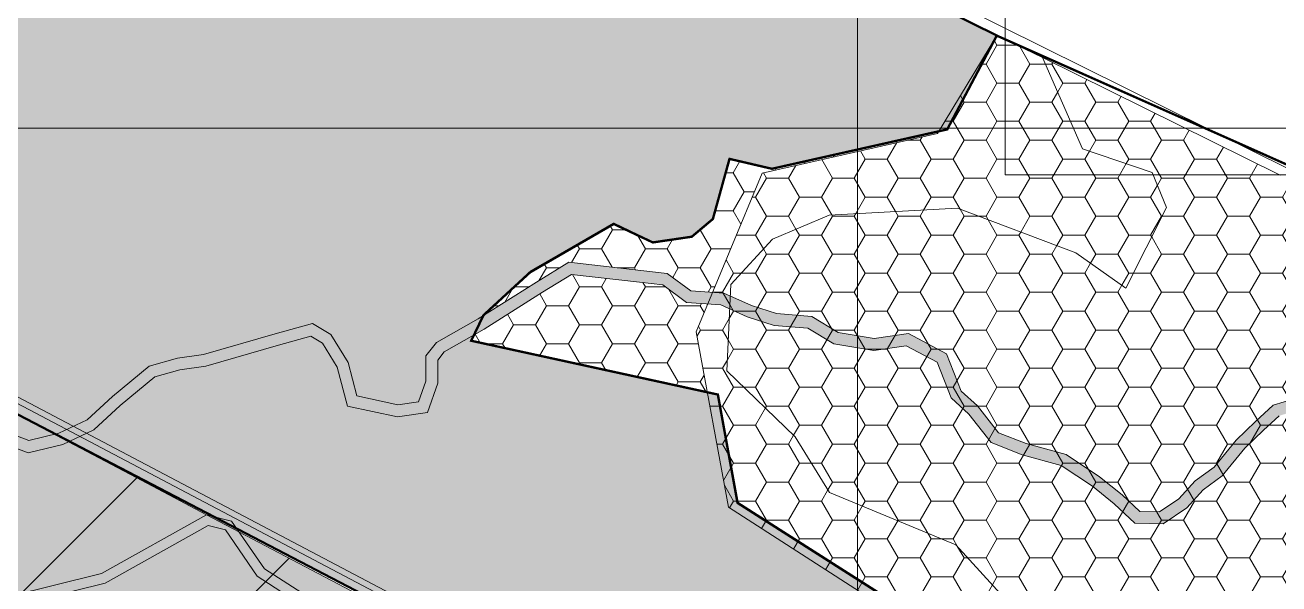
# Model space of a CAD drawing. Header units: inches. Extents: x 46944 to 1771531, y 9954 to 15548976.
# Drawn here: x 223289 to 224360, y 1550310 to 1550788 of the extents above; entities that cross this region are included whole.
import ezdxf

# ---------------------------------------------------------------- set-up
doc = ezdxf.new("R2010")
doc.units = ezdxf.units.IN
doc.header["$MEASUREMENT"] = 0
doc.header["$PDMODE"] = 1
doc.layers.get('0').update_dxf_attribs({"color": 71})
doc.layers.add('AGRICULTURAL UNIVERSITY', color=7, linetype='Continuous', true_color=0xdfb3ff)
doc.layers.add('plot hatching', color=7, linetype='Continuous', true_color=0xffffdb)
for name, color, linetype in [('Details', 7, 'Continuous'), ('EXCAVATED CANAL', 160, 'Continuous'), ('GRID', 8, 'Continuous'), ('PRIVATE SOLAR PROJECT', 254, 'Continuous'), ('SATGE-2', 160, 'Continuous'), ('VILLAGE BOUNDARY', 6, 'Continuous')]:
    doc.layers.add(name, color=color, linetype=linetype)
for name, color, linetype, lineweight in [('PROJECT BOUNDARY', 5, 'Continuous', 50), ('Revised Grid', 7, 'Continuous', 0), ('STREAM', 140, 'Continuous', 0)]:
    doc.layers.add(name, color=color, linetype=linetype, lineweight=lineweight)
doc.layers.add('SUBMERGENCE AREA', color=7, linetype='Continuous', lineweight=80, true_color=0x777c88)
pattern_1 = [(0, (-9.037, -4.519), (28.125, 16.23797632), [18.75, -37.5]), (120, (-9.037, -4.519), (-28.125, 16.23797632), [18.75, -37.5]), (60, (-9.037, -4.519), (6e-15, 32.47595264), [-37.5, 18.75])]

msp = doc.modelspace()

# ---------------------------------------------------------------- hatches: boundary and pattern name
at = {"layer": 'AGRICULTURAL UNIVERSITY', "lineweight": 5}
h = msp.add_hatch(dxfattribs=at)
h.set_pattern_fill('SACNCR,_O', color=256, scale=1500)
h.set_pattern_definition([(45, (33741.5, 43816), (-99.436891, 99.436891), []), (45, (33840.94, 43816), (-99.436891, 99.436891), [0, -140.625])])
h.paths.add_polyline_path([(221685.3413, 1549388.68636), (221644.01136, 1549482.53699), (221641.51545, 1549491.466), (221654.47761, 1549530.33123), (221671.04531, 1549582.28308), (221707.87296, 1549702.02148), (221728.03094, 1549769.64668), (221758.31016, 1549779.05627), (221811.94413, 1549768.49876), (221825.88812, 1549719.27801), (221871.15324, 1549700.33285), (221870.07065, 1549675.28023), (221901.37869, 1549669.53919), (221995.38712, 1549682.18238), (221999.93577, 1549698.21956), (222014.36406, 1549698.28523), (222018.30266, 1549757.22088), (222153.65215, 1549845.25276), (222180.1127, 1549746.76024), (222186.90117, 1549719.80006), (222260.64631, 1549735.77409), (222292.74369, 1549666.29372), (222486.75748, 1549708.77047), (222506.41027, 1549767.49984), (222464.43295, 1549818.70192), (222388.61538, 1549839.67406), (222315.80215, 1549884.49975), (222303.89296, 1549897.98258), (222333.63219, 1549931.92276), (222368.91454, 1549948.27844), (222427.7202, 1549941.68084), (222453.99171, 1550020.10089), (222468.29261, 1550062.78885), (222453.5267, 1550074.90047), (222467.60247, 1550114.35625), (222499.91308, 1550205.0358), (222680.95164, 1550291.91465), (222716.01978, 1550308.74355), (222955.54003, 1550287.60816), (223060.28196, 1550270.83578), (223091.7396, 1550291.22534), (223223.30451, 1550264.80636), (223265.45536, 1550391.48499), (223236.06511, 1550479.16255), (223383.77282, 1550401.33827), (223603.62358, 1550285.50324), (223834.54059, 1550163.83762), (224303.16421, 1549918.45019), (224213.35306, 1549732.58389), (224130.6697, 1549552.08395), (223921.65434, 1549097.2605), (223808.14194, 1549193.86064), (223773.93558, 1549222.32027), (223680.59509, 1549258.20882), (223518.14126, 1549306.57062), (223445.7657, 1549141.40172), (223378.98244, 1548996.89414), (223376.88725, 1548992.3605), (223377.45539, 1548934.24862), (223297.90985, 1548951.68313), (223273.0526, 1548959.15295), (223259.72062, 1548963.15932), (223201.47794, 1548878.94528), (223220.86256, 1548779.22715), (223185.94369, 1548805.46411), (223082.98514, 1548840.00633), (222994.41667, 1548823.31663), (222681.60066, 1548960.10829), (222518.55103, 1549027.63381), (222233.83382, 1549152.49214), (221882.1198, 1549305.33129)])
at = {"layer": 'EXCAVATED CANAL', "lineweight": 5}
h = msp.add_hatch(dxfattribs=at)
h.set_pattern_fill('DOTS', color=256, scale=50)
h.paths.add_polyline_path([(222247.38607, 1550652.71097), (222286.4844, 1550652.0411), (222612.48364, 1550459.11151), (222725.28884, 1550394.05094), (222942.22043, 1550319.11418), (223093.37536, 1550288.75043), (223129.78385, 1550307.27701), (223275.58984, 1550290.89873), (223357.4195, 1550311.08575), (223445.29912, 1550360.30495), (223460.06034, 1550356.54574), (223487.29696, 1550317.03667), (223557.66424, 1550271.44955), (223614.08802, 1550242.94885), (223674.68109, 1550222.37586), (223684.61142, 1550215.25852), (223704.69045, 1550168.63146), (223724.78395, 1550134.88261), (223724.78395, 1550084.81893), (223733.45448, 1550084.81893), (223733.45448, 1550137.26834), (223712.43008, 1550172.58071), (223691.6216, 1550220.90169), (223678.68666, 1550230.17252), (223617.45299, 1550250.96301), (223561.98841, 1550278.9792), (223493.45752, 1550323.37663), (223465.35259, 1550364.14525), (223444.08335, 1550369.56184), (223354.20504, 1550319.22322), (223275.01771, 1550299.68806), (223128.16846, 1550316.18352), (223092.12871, 1550297.84459), (222944.5, 1550327.5), (222728.90299, 1550401.97575), (222616.85769, 1550466.59803), (222288.92635, 1550660.67106), (222246.18409, 1550661.40336), (221869.75422, 1550548.27233), (221551.89061, 1550542.80438), (221549.59876, 1550534.09315), (221871.10183, 1550539.62371)])
at = {"layer": 'plot hatching'}
h = msp.add_hatch(color=256, dxfattribs=at)
h.dxf.hatch_style = 1
h.paths.add_polyline_path([(223458.96589, 1554194.25779), (223101.97704, 1554401.12951), (223084.69929, 1554380.29018), (223004.26358, 1554220.31868), (222936.41557, 1554164.69134), (222873.45426, 1554139.11486), (222832.39057, 1554140.25432), (222726.39495, 1554215.4464), (222685.77111, 1554323.44758), (222698.77071, 1554382.72632), (222802.76831, 1554434.69682), (222873.37081, 1554488.00738), (222881.60805, 1554527.66712), (222687.08416, 1554645.23618), (222569.83383, 1554067.02783), (222508.11128, 1554007.28698), (221967.55887, 1554127.70861), (221950.11478, 1554118.56243), (221918.41846, 1554086.12527), (221846.37075, 1554062.53661), (221772.09382, 1554045.03818), (221702.23494, 1553966.36075), (221626.93745, 1553868.00264), (221625.65495, 1553860.8574), (221632.19686, 1553823.00765), (221642.38918, 1553785.80698), (221661.35376, 1553730.20825), (221671.37582, 1553705.44482), (221693.51427, 1553638.18666), (221692.60989, 1553610.81316), (221719.44528, 1553515.34119), (221726.33603, 1553493.37818), (221749.03761, 1553442.53703), (221767.60738, 1553421.42855), (221789.23093, 1553392.48003), (221804.50851, 1553365.90073), (221844.75609, 1553320.007), (221861.49859, 1553299.79748), (221897.50322, 1553270.64457), (222009.44808, 1553137.9654)])
h.paths.add_polyline_path([(223554.8114, 1553514.97496), (223492.46002, 1554004.00322), (223551.75873, 1554143.6538), (223458.96589, 1554194.25779), (222009.44808, 1553137.9654), (222079.50777, 1553062.38596), (222139.93384, 1552996.94436), (222181.9796, 1552946.73715), (222229.87834, 1552883.85089), (222257.33387, 1552849.64649), (222288.05406, 1552813.19832), (222336.77794, 1552757.29403), (222401.0464, 1552675.45719), (222875.59012, 1553020.75235)])
h.paths.add_polyline_path([(223593.39988, 1553274.74121), (223554.8114, 1553514.97496), (222875.59012, 1553020.75235), (222401.0464, 1552675.45719), (222438.01838, 1552569.08713), (222459.84087, 1552495.04261), (222575.66425, 1552536.66664), (222640.19696, 1552512.74129), (222665.44874, 1552518.02144), (222713.74851, 1552341.57944), (222507.6047, 1552285.14901), (222600.2724, 1552119), (223173.63145, 1552119), (223173.63145, 1552314.61847), (223215.03579, 1552277.23209), (223272.92719, 1552269.22071), (223321.02165, 1552281.23775), (223353.97513, 1552300.82115), (223403.40552, 1552305.27189), (223440.4268, 1552336.50644), (223562.59871, 1552459.70089), (223592.21399, 1552543.60376), (223624.80578, 1552564.60528), (223667.0593, 1552577.75329)])
h.paths.add_polyline_path([(223677.41734, 1552461.18603), (223667.0593, 1552577.75329), (223624.80578, 1552564.60528), (223592.21399, 1552543.60376), (223562.59871, 1552459.70089), (223440.4268, 1552336.50644), (223403.40552, 1552305.27189), (223353.97513, 1552300.82115), (223321.02165, 1552281.23775), (223272.92719, 1552269.22071), (223215.03579, 1552277.23209), (223173.63145, 1552314.61847), (223173.63145, 1552119), (222600.2724, 1552119), (222704.58941, 1551966.27827), (222721.66, 1551933.814, -0.0950007689), (222754.96703, 1551794.42229, -0.1137956175), (222714.33933, 1551615.06397), (222688.86108, 1551547.68571), (222724.27861, 1551087), (223684.56894, 1551086.69618), (223541.79512, 1551307.39608)])
h.paths.add_polyline_path([(223890.70866, 1550673.64212), (223926.87555, 1550665.19681), (224076.63114, 1550698.85038), (224118.96308, 1550778.98082), (223792.42866, 1550940.61846), (223684.56894, 1551086.69618), (222724.27861, 1551087), (222738.4157, 1550964.02525), (222740.14379, 1550891.02801), (222741.83016, 1550819.79318), (222744.20785, 1550773.43356), (222736.80689, 1550677.60006), (222720.25459, 1550606.20309), (222671.13329, 1550529.13133), (222624.88108, 1550479.60354), (222593.90246, 1550448.44675), (222520.8927, 1550374.08615), (222477.83563, 1550329.84), (222445.78648, 1550298.47411), (222414.7319, 1550268.08158), (222389.53806, 1550241.9722), (222364.14044, 1550215.65163), (222334.44592, 1550183.78412), (222472.70044, 1550134.68944), (222474.46407, 1550139.61023), (222498.41858, 1550206.44721), (222714.68896, 1550309.7914), (223059.32612, 1550271.32413), (223109.67921, 1550303.5413), (223221.91602, 1550265.05652), (223264.32449, 1550391.6869), (223236.06887, 1550479.43352), (224019.69762, 1550070.94324), (224060, 1550276), (223897.60537, 1550379.5446), (223880.74569, 1550472.21485), (223670.02466, 1550518.21338), (223680.4334, 1550539.94636), (223720.82861, 1550577.21637), (223791.71964, 1550618.0297), (223825.14839, 1550602.23808), (223858.45307, 1550607.13407), (223876.36223, 1550622.20495)])
at = {"layer": 'PRIVATE SOLAR PROJECT', "lineweight": 5}
h = msp.add_hatch(color=256, dxfattribs=at)
h.dxf.hatch_style = 1
h.paths.add_polyline_path([(221685.3413, 1549388.68636), (221644.01136, 1549482.53699), (221641.51545, 1549491.466), (221654.47761, 1549530.33123), (221671.04531, 1549582.28308), (221707.87296, 1549702.02148), (221728.03094, 1549769.64668), (221758.31016, 1549779.05627), (221811.94413, 1549768.49876), (221825.88812, 1549719.27801), (221871.15324, 1549700.33285), (221870.07065, 1549675.28023), (221901.37869, 1549669.53919), (221995.38712, 1549682.18238), (221999.93577, 1549698.21956), (222014.36406, 1549698.28523), (222018.30266, 1549757.22088), (222153.65215, 1549845.25276), (222180.1127, 1549746.76024), (222186.90117, 1549719.80006), (222260.64631, 1549735.77409), (222292.74369, 1549666.29372), (222486.75748, 1549708.77047), (222506.41027, 1549767.49984), (222464.43295, 1549818.70192), (222388.61538, 1549839.67406), (222315.80215, 1549884.49975), (222303.89296, 1549897.98258), (222333.63219, 1549931.92276), (222368.91454, 1549948.27844), (222427.7202, 1549941.68084), (222453.99171, 1550020.10089), (222468.29261, 1550062.78885), (222453.5267, 1550074.90047), (222467.60247, 1550114.35625), (222499.91308, 1550205.0358), (222680.95164, 1550291.91465), (222716.01978, 1550308.74355), (222955.54003, 1550287.60816), (223060.28196, 1550270.83578), (223091.7396, 1550291.22534), (223223.30451, 1550264.80636), (223265.45536, 1550391.48499), (223236.06511, 1550479.16255), (223383.77282, 1550401.33827), (223603.62358, 1550285.50324), (223834.54059, 1550163.83762), (224303.16421, 1549918.45019), (224213.35306, 1549732.58389), (224130.6697, 1549552.08395), (223921.65434, 1549097.2605), (223808.14194, 1549193.86064), (223773.93558, 1549222.32027), (223680.59509, 1549258.20882), (223518.14126, 1549306.57062), (223445.7657, 1549141.40172), (223378.98244, 1548996.89414), (223376.88725, 1548992.3605), (223377.45539, 1548934.24862), (223297.90985, 1548951.68313), (223273.0526, 1548959.15295), (223259.72062, 1548963.15932), (223201.47794, 1548878.94528), (223220.86256, 1548779.22715), (223185.94369, 1548805.46411), (223082.98514, 1548840.00633), (222994.41667, 1548823.31663), (222681.60066, 1548960.10829), (222518.55103, 1549027.63381), (222233.83382, 1549152.49214), (221882.1198, 1549305.33129)])
at = {"layer": 'STREAM', "lineweight": 5}
h = msp.add_hatch(color=256, dxfattribs=at)
h.dxf.hatch_style = 1
h.paths.add_polyline_path([(224384.54728, 1550461.48623), (224405.89388, 1550461.48623), (224420.97379, 1550452.73821), (224439.47632, 1550431.61187), (224460.78478, 1550428.95078), (224485.86907, 1550440.40732), (224511.68991, 1550452.81236), (224551.55834, 1550487.72901), (224582.93248, 1550515.5005), (224626.61974, 1550556.69092), (224602.60214, 1550566.77118), (224582.75624, 1550552.44808), (224567.72465, 1550541.48179), (224550.8255, 1550522.18674), (224522.5419, 1550489.8932), (224501.67063, 1550466.06287), (224480.50807, 1550449.11541), (224459.1866, 1550439.37743), (224444.56614, 1550441.2033), (224427.50902, 1550460.67926), (224408.62434, 1550471.63446), (224383.03852, 1550471.63446), (224355.01592, 1550463.11377), (224339.78636, 1550449.11541), (224323.33834, 1550433.29125), (224304.45366, 1550410.16356), (224288.5, 1550398.5), (224274.54224, 1550383.13732), (224257.96519, 1550371.96781), (224241.00263, 1550372.35291), (224225.96764, 1550386.60374), (224206.69212, 1550402.00999), (224178.08266, 1550421.0049), (224143.94943, 1550430.30534), (224120.28898, 1550439.60577), (224102.44678, 1550462.46937), (224088.48315, 1550475.25752), (224076.06054, 1550506.99029), (224043.49929, 1550524.50701), (224014.06911, 1550520.12784), (223983.3864, 1550525.13264), (223960.84414, 1550538.89576), (223930.78769, 1550541.39816), (223909.4977, 1550548.27978), (223885.70303, 1550558.91494), (223857.52513, 1550560.79177), (223837.48742, 1550575.80609), (223814.94515, 1550578.30848), (223753.39907, 1550585.35013), (223725.67835, 1550568.3554), (223675.90715, 1550536.88365), (223640.28362, 1550516.62093), (223631.40934, 1550505.22166), (223631.40934, 1550483.68965), (223625.07057, 1550465.95739), (223607.32189, 1550463.42422), (223572.45859, 1550471.02373), (223564.85207, 1550499.52199), (223550.27284, 1550523.58718), (223534.42585, 1550533.0866), (223502.73188, 1550524.2205), (223441.24563, 1550506.48825), (223419.05987, 1550503.32175), (223394.92637, 1550496.61074), (223363.6758, 1550470.48648), (223341.9917, 1550450.73393), (223317.75663, 1550439.26474), (223292.24599, 1550432.89298), (223270.5619, 1550441.17628), (223252.70448, 1550457.74289), (223232.29595, 1550498.52228), (223224.08852, 1550527.61694), (223203.68467, 1550541.88647), (223150.63463, 1550574.50251), (223107.78659, 1550591.82979), (223056.77689, 1550602.0223), (223022.74004, 1550597.29366), (223011.35146, 1550597.79934), (223004.51831, 1550602.09775), (222990.5989, 1550606.90184), (222976.93481, 1550605.38297), (222948.16147, 1550593.68077), (222928.80946, 1550584.77688), (222910.22133, 1550576.89055), (222887.61065, 1550582.03451), (222849.81697, 1550587.21896), (222821.04207, 1550600.77177), (222804.18824, 1550616.7887), (222783.22367, 1550626.23458), (222763.54364, 1550644.33981), (222777.5597, 1550617.6558), (222798.44727, 1550608.24462), (222815.23741, 1550592.28821), (222846.89846, 1550577.37604), (222885.79198, 1550572.04071), (222911.16687, 1550566.2679), (222932.91306, 1550575.49408), (222952.196, 1550584.36619), (222979.45453, 1550595.45232), (222989.4485, 1550596.56323), (223000.10337, 1550592.88585), (223008.21985, 1550587.78015), (223023.21714, 1550587.11424), (223056.47241, 1550591.73429), (223104.8646, 1550582.0648), (223146.04289, 1550565.41276), (223198.11425, 1550533.39843), (223215.30471, 1550521.3762), (223222.79013, 1550494.84097), (223244.4531, 1550451.55504), (223265.10243, 1550432.39833), (223291.60736, 1550422.27347), (223321.19003, 1550429.6623), (223347.70409, 1550442.21002), (223370.3502, 1550462.83889), (223399.75504, 1550487.42019), (223421.14496, 1550493.36827), (223443.3789, 1550496.54164), (223505.50492, 1550514.4584), (223532.95398, 1550522.13702), (223542.89697, 1550516.17673), (223555.42104, 1550495.50389), (223564.24977, 1550462.42655), (223606.94634, 1550453.11954), (223632.56565, 1550456.77604), (223641.55758, 1550481.93031), (223641.55758, 1550501.73719), (223647.05315, 1550508.79641), (223681.13056, 1550528.1797), (223731.04251, 1550559.74044), (223755.72093, 1550574.87004), (223813.80853, 1550568.22409), (223833.61697, 1550566.02517), (223853.84805, 1550550.86596), (223883.21835, 1550548.90971), (223905.85603, 1550538.79168), (223928.77974, 1550531.38198), (223957.60711, 1550528.98192), (223979.79291, 1550515.43643), (224013.99734, 1550509.8572), (224041.65942, 1550513.97327), (224067.96962, 1550499.81938), (224079.89196, 1550469.36453), (224094.96777, 1550455.55783), (224113.99498, 1550431.17572), (224140.74981, 1550420.65894), (224173.8342, 1550411.64429), (224200.70586, 1550393.80317), (224219.29717, 1550378.94379), (224236.86092, 1550362.29609), (224260.96029, 1550361.74896), (224281.22925, 1550375.40606), (224295.31955, 1550390.91461), (224311.49223, 1550402.7383), (224330.81345, 1550426.40061), (224346.73895, 1550441.72207), (224360.18079, 1550454.07723)])
h = msp.add_hatch(color=256, dxfattribs=at)
h.dxf.hatch_style = 1
h.paths.add_polyline_path([(224384.54728, 1550461.48623), (224405.89388, 1550461.48623), (224420.97379, 1550452.73821), (224439.47632, 1550431.61187), (224460.78478, 1550428.95078), (224485.86907, 1550440.40732), (224511.68991, 1550452.81236), (224551.55834, 1550487.72901), (224582.93248, 1550515.5005), (224626.61974, 1550556.69092), (224602.60214, 1550566.77118), (224582.75624, 1550552.44808), (224567.72465, 1550541.48179), (224550.8255, 1550522.18674), (224522.5419, 1550489.8932), (224501.67063, 1550466.06287), (224480.50807, 1550449.11541), (224459.1866, 1550439.37743), (224444.56614, 1550441.2033), (224427.50902, 1550460.67926), (224408.62434, 1550471.63446), (224383.03852, 1550471.63446), (224355.01592, 1550463.11377), (224339.78636, 1550449.11541), (224323.33834, 1550433.29125), (224304.45366, 1550410.16356), (224288.5, 1550398.5), (224274.54224, 1550383.13732), (224257.96519, 1550371.96781), (224241.00263, 1550372.35291), (224225.96764, 1550386.60374), (224206.69212, 1550402.00999), (224178.08266, 1550421.0049), (224143.94943, 1550430.30534), (224120.28898, 1550439.60577), (224102.44678, 1550462.46937), (224088.48315, 1550475.25752), (224076.06054, 1550506.99029), (224043.49929, 1550524.50701), (224014.06911, 1550520.12784), (223983.3864, 1550525.13264), (223960.84414, 1550538.89576), (223930.78769, 1550541.39816), (223909.4977, 1550548.27978), (223885.70303, 1550558.91494), (223857.52513, 1550560.79177), (223837.48742, 1550575.80609), (223814.94515, 1550578.30848), (223753.39907, 1550585.35013), (223725.67835, 1550568.3554), (223675.90715, 1550536.88365), (223640.28362, 1550516.62093), (223631.40934, 1550505.22166), (223631.40934, 1550483.68965), (223625.07057, 1550465.95739), (223607.32189, 1550463.42422), (223572.45859, 1550471.02373), (223564.85207, 1550499.52199), (223550.27284, 1550523.58718), (223534.42585, 1550533.0866), (223502.73188, 1550524.2205), (223441.24563, 1550506.48825), (223419.05987, 1550503.32175), (223394.92637, 1550496.61074), (223363.6758, 1550470.48648), (223341.9917, 1550450.73393), (223317.75663, 1550439.26474), (223292.24599, 1550432.89298), (223270.5619, 1550441.17628), (223252.70448, 1550457.74289), (223232.29595, 1550498.52228), (223224.08852, 1550527.61694), (223203.68467, 1550541.88647), (223150.63463, 1550574.50251), (223107.78659, 1550591.82979), (223056.77689, 1550602.0223), (223022.74004, 1550597.29366), (223011.35146, 1550597.79934), (223004.51831, 1550602.09775), (222990.5989, 1550606.90184), (222976.93481, 1550605.38297), (222948.16147, 1550593.68077), (222928.80946, 1550584.77688), (222910.22133, 1550576.89055), (222887.61065, 1550582.03451), (222849.81697, 1550587.21896), (222821.04207, 1550600.77177), (222804.18824, 1550616.7887), (222783.22367, 1550626.23458), (222763.54364, 1550644.33981), (222777.5597, 1550617.6558), (222798.44727, 1550608.24462), (222815.23741, 1550592.28821), (222846.89846, 1550577.37604), (222885.79198, 1550572.04071), (222911.16687, 1550566.2679), (222932.91306, 1550575.49408), (222952.196, 1550584.36619), (222979.45453, 1550595.45232), (222989.4485, 1550596.56323), (223000.10337, 1550592.88585), (223008.21985, 1550587.78015), (223023.21714, 1550587.11424), (223056.47241, 1550591.73429), (223104.8646, 1550582.0648), (223146.04289, 1550565.41276), (223198.11425, 1550533.39843), (223215.30471, 1550521.3762), (223222.79013, 1550494.84097), (223244.4531, 1550451.55504), (223265.10243, 1550432.39833), (223291.60736, 1550422.27347), (223321.19003, 1550429.6623), (223347.70409, 1550442.21002), (223370.3502, 1550462.83889), (223399.75504, 1550487.42019), (223421.14496, 1550493.36827), (223443.3789, 1550496.54164), (223505.50492, 1550514.4584), (223532.95398, 1550522.13702), (223542.89697, 1550516.17673), (223555.42104, 1550495.50389), (223564.24977, 1550462.42655), (223606.94634, 1550453.11954), (223632.56565, 1550456.77604), (223641.55758, 1550481.93031), (223641.55758, 1550501.73719), (223647.05315, 1550508.79641), (223681.13056, 1550528.1797), (223731.04251, 1550559.74044), (223755.72093, 1550574.87004), (223813.80853, 1550568.22409), (223833.61697, 1550566.02517), (223853.84805, 1550550.86596), (223883.21835, 1550548.90971), (223905.85603, 1550538.79168), (223928.77974, 1550531.38198), (223957.60711, 1550528.98192), (223979.79291, 1550515.43643), (224013.99734, 1550509.8572), (224041.65942, 1550513.97327), (224067.96962, 1550499.81938), (224079.89196, 1550469.36453), (224094.96777, 1550455.55783), (224113.99498, 1550431.17572), (224140.74981, 1550420.65894), (224173.8342, 1550411.64429), (224200.70586, 1550393.80317), (224219.29717, 1550378.94379), (224236.86092, 1550362.29609), (224260.96029, 1550361.74896), (224281.22925, 1550375.40606), (224295.31955, 1550390.91461), (224311.49223, 1550402.7383), (224330.81345, 1550426.40061), (224346.73895, 1550441.72207), (224360.18079, 1550454.07723)])
at = {"layer": 'SUBMERGENCE AREA', "lineweight": 5}
h = msp.add_hatch(dxfattribs=at)
h.set_pattern_fill('HONEY', color=256, scale=150)
h.set_pattern_definition(pattern_1)
h.paths.add_polyline_path([(224251.62508, 1550662.03582), (224192.27308, 1550682.35782), (224157.95041, 1550760.43547), (224118.96308, 1550778.98082), (224068.24956, 1550695.48082), (223918.59199, 1550661.55812), (223862.11978, 1550525.85902), (223889.76406, 1550375.85843), (224097.52571, 1550241.93085), (224012.40175, 1550067.50359), (224108.91766, 1550014.54085), (224231.06608, 1550106.94982), (224252.01608, 1550171.04882), (224242.74308, 1550193.67782), (224192.27008, 1550224.91882), (224083.92508, 1550343.77382), (223976.06908, 1550388.44282), (223946.79808, 1550436.21082), (223888.42708, 1550492.55882), (223891.66708, 1550566.21582), (223927.32308, 1550605.10182), (223975.69808, 1550625.67482), (224085.33708, 1550631.48782), (224186.42008, 1550593.41082), (224229.26508, 1550563.11382), (224263.96408, 1550632.16682)])
h.paths.add_polyline_path([(224229.66448, 1550147.6409), (224412.78521, 1550147.6409), (224412.78521, 1550193.59247), (224229.66448, 1550193.59247)], flags=9)
h = msp.add_hatch(dxfattribs=at)
h.set_pattern_fill('HONEY', color=256, scale=150)
h.set_pattern_definition(pattern_1)
h.paths.add_polyline_path([(224412.16353, 1550449.57737), (224379.14739, 1550460.01283), (224449.01669, 1550623.58059), (224360.83439, 1550659.68076), (224157.95041, 1550760.43547), (224192.27308, 1550682.35782), (224251.62508, 1550662.03582), (224263.96408, 1550632.16682), (224229.26508, 1550563.11382), (224186.42008, 1550593.41082), (224085.33708, 1550631.48782), (223975.69808, 1550625.67482), (223927.32308, 1550605.10182), (223891.66708, 1550566.21582), (223888.42708, 1550492.55882), (223946.79808, 1550436.21082), (223976.06908, 1550388.44282), (224083.92508, 1550343.77382), (224192.27008, 1550224.91882), (224242.74308, 1550193.67782), (224252.01608, 1550171.04882), (224231.06608, 1550106.94982), (224108.91766, 1550014.54085), (224295.46308, 1549914.48082), (224229.96308, 1549779.59307), (224324.76865, 1549783.23085), (224319.31776, 1549866.19457), (224288.90454, 1550263.63092), (224341.69671, 1550238.06836), (224369.0138, 1550210.30948), (224392.5974, 1550218.79431), (224448.05748, 1550191.4168), (224481.50456, 1550314.60215), (224459.1207, 1550333.53212), (224411.77963, 1550358.73566), (224411.22917, 1550413.49566)])
h = msp.add_hatch(dxfattribs=at)
h.set_pattern_fill('HONEY', color=256, scale=150)
h.paths.add_polyline_path([(223918.59199, 1550661.55812), (224000, 1550680.01078), (224000, 1550681.62958), (223926.87555, 1550665.19681), (223890.70866, 1550673.64212), (223876.36223, 1550622.20495), (223858.45307, 1550607.13407), (223825.14839, 1550602.23808), (223791.71964, 1550618.0297), (223720.82861, 1550577.21637), (223680.4334, 1550539.94636), (223680.29557, 1550539.65858), (223725.67835, 1550568.3554), (223753.39907, 1550585.35013), (223814.94515, 1550578.30848), (223837.48742, 1550575.80609), (223857.52513, 1550560.79177), (223876.14129, 1550559.55181)])
h = msp.add_hatch(dxfattribs=at)
h.set_pattern_fill('HONEY', color=256, scale=150)
h.paths.add_polyline_path([(223872.02283, 1550549.6554), (223853.84805, 1550550.86596), (223833.61697, 1550566.02517), (223813.80853, 1550568.22409), (223755.72093, 1550574.87004), (223731.04251, 1550559.74044), (223681.13056, 1550528.1797), (223672.42683, 1550523.229), (223670.02466, 1550518.21338), (223871.63978, 1550474.20259), (223862.11978, 1550525.85902)])

# ---------------------------------------------------------------- linework, layer by layer
at = {"color": 1, "lineweight": -2}
for p in [(224076.6311, 1550698.8504), (223890.7087, 1550673.6421), (223926.8755, 1550665.1968), (223791.7196, 1550618.0297), (223876.3622, 1550622.205), (223825.1484, 1550602.2381), (223858.4531, 1550607.1341), (223720.8286, 1550577.2164), (223680.4334, 1550539.9464), (223670.0247, 1550518.2134), (223880.7457, 1550472.2148), (223897.6054, 1550379.5446)]:
    msp.add_point(p, dxfattribs=at)
at = {"layer": 'Details', "lineweight": 5}
msp.add_lwpolyline([(224126.18698, 1552249.13484), (226560, 1552249.13484), (226560, 1550660), (224126.18698, 1550660)], close=True, dxfattribs=at)
at = {"layer": 'EXCAVATED CANAL', "linetype": 'Continuous', "lineweight": 5}
for points in [[(224670.01313, 1550471.78875), (224155.29111, 1550007.58852), (224029.36127, 1550076.41064), (223983.32862, 1550100.42767), (223245.47704, 1550489.66821), (223221.95741, 1550476.9549), (223223.95164, 1550353.31311), (223058.75457, 1550284.60282), (222696.52646, 1550321.62614), (222479.0414, 1550208.57446), (222417.76369, 1550053.37109), (222321.66947, 1549962.61544), (222258.71593, 1549981.37432)], [(224672.94947, 1550467.70389), (224156.00572, 1550001.5), (224027.00572, 1550072), (223981.00572, 1550096), (223245.50572, 1550484), (223227.00572, 1550474), (223229.00572, 1550350), (223059.50572, 1550279.5), (222697.50572, 1550316.5), (222483.00572, 1550205), (222422.00572, 1550050.5), (222323.00572, 1549957), (222257.9252, 1549976.39268)]]:
    msp.add_lwpolyline(points, dxfattribs=at)
at = {"layer": 'EXCAVATED CANAL', "linetype": 'Continuous', "lineweight": 5, "elevation": 1153.19383}
msp.add_lwpolyline([(223275.01771, 1550299.68806), (223354.20504, 1550319.22322), (223444.08335, 1550369.56184), (223465.35259, 1550364.14525), (223493.45752, 1550323.37663), (223561.98841, 1550278.9792), (223617.45299, 1550250.96301), (223678.68666, 1550230.17252), (223691.6216, 1550220.90169), (223712.43008, 1550172.58071), (223733.45448, 1550137.26834), (223733.45448, 1550084.81893), (223724.78395, 1550084.81893), (223724.78395, 1550134.88261), (223704.69045, 1550168.63146), (223684.61142, 1550215.25852), (223674.68109, 1550222.37586), (223614.08802, 1550242.94885), (223557.66424, 1550271.44955), (223487.29696, 1550317.03667), (223460.06034, 1550356.54574), (223445.29912, 1550360.30495), (223357.4195, 1550311.08575), (223275.58984, 1550290.89873)], dxfattribs=at)
msp.add_lwpolyline([(223275.01771, 1550299.68806), (223354.20504, 1550319.22322), (223444.08335, 1550369.56184), (223465.35259, 1550364.14525), (223493.45752, 1550323.37663), (223561.98841, 1550278.9792), (223617.45299, 1550250.96301), (223678.68666, 1550230.17252), (223691.6216, 1550220.90169), (223712.43008, 1550172.58071), (223733.45448, 1550137.26834), (223733.45448, 1550084.81893), (223724.78395, 1550084.81893), (223724.78395, 1550134.88261), (223704.69045, 1550168.63146), (223684.61142, 1550215.25852), (223674.68109, 1550222.37586), (223614.08802, 1550242.94885), (223557.66424, 1550271.44955), (223487.29696, 1550317.03667), (223460.06034, 1550356.54574), (223445.29912, 1550360.30495), (223357.4195, 1550311.08575), (223275.58984, 1550290.89873)], dxfattribs=at)
at = {"layer": 'GRID', "linetype": 'Continuous', "lineweight": 5}
for p, q in [((224000, 1554102), (224000, 1546700)), ((219000, 1550700), (227000, 1550700))]:
    msp.add_line(p, q, dxfattribs=at)
at = {"layer": 'PRIVATE SOLAR PROJECT', "lineweight": 5, "elevation": 1485.67667}
msp.add_lwpolyline([(223259.72062, 1548963.15932), (223297.90985, 1548951.68313), (223377.45539, 1548934.24862), (223376.88725, 1548992.3605), (223445.7657, 1549141.40172), (223518.14126, 1549306.57062), (223680.59509, 1549258.20882), (223773.93558, 1549222.32027), (223921.65434, 1549097.2605), (224130.6697, 1549552.08395), (224213.35306, 1549732.58389), (224303.16421, 1549918.45019), (223834.54059, 1550163.83762), (223655.06711, 1550258.39866), (223584.16462, 1550295.75578), (223444.08335, 1550369.56184), (223383.77282, 1550401.33827), (223236.06511, 1550479.16255)], dxfattribs=at)
msp.add_lwpolyline([(223259.72062, 1548963.15932), (223297.90985, 1548951.68313), (223377.45539, 1548934.24862), (223376.88725, 1548992.3605), (223445.7657, 1549141.40172), (223518.14126, 1549306.57062), (223680.59509, 1549258.20882), (223773.93558, 1549222.32027), (223921.65434, 1549097.2605), (224130.6697, 1549552.08395), (224213.35306, 1549732.58389), (224303.16421, 1549918.45019), (223834.54059, 1550163.83762), (223655.06711, 1550258.39866), (223584.16462, 1550295.75578), (223444.08335, 1550369.56184), (223383.77282, 1550401.33827), (223236.06511, 1550479.16255)], dxfattribs=at)
msp.add_lwpolyline([(223259.72062, 1548963.15932), (223297.90985, 1548951.68313), (223377.45539, 1548934.24862), (223376.88725, 1548992.3605), (223445.7657, 1549141.40172), (223518.14126, 1549306.57062), (223680.59509, 1549258.20882), (223773.93558, 1549222.32027), (223921.65434, 1549097.2605), (224130.6697, 1549552.08395), (224213.35306, 1549732.58389), (224303.16421, 1549918.45019), (223834.54059, 1550163.83762), (223655.06711, 1550258.39866), (223584.16462, 1550295.75578), (223444.08335, 1550369.56184), (223383.77282, 1550401.33827), (223236.06511, 1550479.16255)], dxfattribs=at)
msp.add_lwpolyline([(223259.72062, 1548963.15932), (223297.90985, 1548951.68313), (223377.45539, 1548934.24862), (223376.88725, 1548992.3605), (223445.7657, 1549141.40172), (223518.14126, 1549306.57062), (223680.59509, 1549258.20882), (223773.93558, 1549222.32027), (223921.65434, 1549097.2605), (224130.6697, 1549552.08395), (224213.35306, 1549732.58389), (224303.16421, 1549918.45019), (223834.54059, 1550163.83762), (223655.06711, 1550258.39866), (223584.16462, 1550295.75578), (223444.08335, 1550369.56184), (223383.77282, 1550401.33827), (223236.06511, 1550479.16255)], dxfattribs=at)
at = {"layer": 'PROJECT BOUNDARY', "linetype": 'Continuous', "ltscale": 50}
msp.add_lwpolyline([(223792.42866, 1550940.61846), (224118.96308, 1550778.98082), (224076.63114, 1550698.85038), (223926.87555, 1550665.19681), (223890.70866, 1550673.64212), (223876.36223, 1550622.20495), (223858.45307, 1550607.13407), (223825.14839, 1550602.23808), (223791.71964, 1550618.0297), (223720.82861, 1550577.21637), (223680.4334, 1550539.94636), (223670.02466, 1550518.21338), (223880.74569, 1550472.21485), (223897.60537, 1550379.5446), (224060, 1550276), (224019.69762, 1550070.94324), (224019.69762, 1550070.94324), (223236.06887, 1550479.43352)], dxfattribs=at)
at = {"layer": 'Revised Grid', "linetype": 'Continuous', "lineweight": 5}
for p, q in [((224000, 1555700), (224000, 1546975.58718)), ((219000, 1550700), (224126.18698, 1550700))]:
    msp.add_line(p, q, dxfattribs=at)
at = {"layer": 'SATGE-2', "lineweight": 5, "const_width": 2}
msp.add_lwpolyline([(224458.05361, 1550628.09978), (224118.96308, 1550778.98082), (224076.63114, 1550698.85038), (223926.87555, 1550665.19681), (223890.70866, 1550673.64212), (223876.36223, 1550622.20495), (223858.45307, 1550607.13407), (223825.14839, 1550602.23808), (223791.71964, 1550618.0297), (223720.82861, 1550577.21637), (223680.4334, 1550539.94636), (223670.02466, 1550518.21338), (223880.74569, 1550472.21485), (223897.60537, 1550379.5446), (224060, 1550276), (224019.69762, 1550070.94324), (224303.16421, 1549918.45019), (224093.20444, 1549470.55845), (224186.06266, 1549445.88799), (224247.972, 1549429.44), (224293.631, 1549398.533), (224305.659, 1549356.894)], dxfattribs=at)
at = {"layer": 'STREAM', "lineweight": 5}
for points, elevation in [([(224383.03852, 1550471.63446), (224355.01592, 1550463.11377), (224339.78636, 1550449.11541), (224323.33834, 1550433.29125), (224304.45366, 1550410.16356), (224288.5, 1550398.5), (224274.54224, 1550383.13732), (224257.96519, 1550371.96781), (224241.00263, 1550372.35291), (224225.96764, 1550386.60374), (224206.69212, 1550402.00999), (224178.08266, 1550421.0049), (224143.94943, 1550430.30534), (224120.28898, 1550439.60577), (224102.44678, 1550462.46937), (224088.48315, 1550475.25752), (224076.06054, 1550506.99029), (224043.49929, 1550524.50701), (224014.06911, 1550520.12784), (223983.3864, 1550525.13264), (223960.84414, 1550538.89576), (223930.78769, 1550541.39816), (223909.4977, 1550548.27978), (223885.70303, 1550558.91494), (223857.52513, 1550560.79177), (223837.48742, 1550575.80609), (223814.94515, 1550578.30848), (223753.39907, 1550585.35013), (223725.67835, 1550568.3554), (223675.90715, 1550536.88365), (223640.28362, 1550516.62093), (223631.40934, 1550505.22166), (223631.40934, 1550483.68965), (223625.07057, 1550465.95739), (223607.32189, 1550463.42422), (223572.45859, 1550471.02373), (223564.85207, 1550499.52199), (223550.27284, 1550523.58718), (223534.42585, 1550533.0866), (223502.73188, 1550524.2205), (223441.24563, 1550506.48825), (223419.05987, 1550503.32175), (223394.92637, 1550496.61074), (223363.6758, 1550470.48648), (223341.9917, 1550450.73393), (223317.75663, 1550439.26474), (223292.24599, 1550432.89298), (223270.5619, 1550441.17628)], 1427.43198), ([(224383.03852, 1550471.63446), (224355.01592, 1550463.11377), (224339.78636, 1550449.11541), (224323.33834, 1550433.29125), (224304.45366, 1550410.16356), (224288.5, 1550398.5), (224274.54224, 1550383.13732), (224257.96519, 1550371.96781), (224241.00263, 1550372.35291), (224225.96764, 1550386.60374), (224206.69212, 1550402.00999), (224178.08266, 1550421.0049), (224143.94943, 1550430.30534), (224120.28898, 1550439.60577), (224102.44678, 1550462.46937), (224088.48315, 1550475.25752), (224076.06054, 1550506.99029), (224043.49929, 1550524.50701), (224014.06911, 1550520.12784), (223983.3864, 1550525.13264), (223960.84414, 1550538.89576), (223930.78769, 1550541.39816), (223909.4977, 1550548.27978), (223885.70303, 1550558.91494), (223857.52513, 1550560.79177), (223837.48742, 1550575.80609), (223814.94515, 1550578.30848), (223753.39907, 1550585.35013), (223725.67835, 1550568.3554), (223675.90715, 1550536.88365), (223640.28362, 1550516.62093), (223631.40934, 1550505.22166), (223631.40934, 1550483.68965), (223625.07057, 1550465.95739), (223607.32189, 1550463.42422), (223572.45859, 1550471.02373), (223564.85207, 1550499.52199), (223550.27284, 1550523.58718), (223534.42585, 1550533.0866), (223502.73188, 1550524.2205), (223441.24563, 1550506.48825), (223419.05987, 1550503.32175), (223394.92637, 1550496.61074), (223363.6758, 1550470.48648), (223341.9917, 1550450.73393), (223317.75663, 1550439.26474), (223292.24599, 1550432.89298), (223270.5619, 1550441.17628)], 1427.43198), ([(223265.10243, 1550432.39833), (223291.60736, 1550422.27347), (223321.19003, 1550429.6623), (223347.70409, 1550442.21002), (223370.3502, 1550462.83889), (223399.75504, 1550487.42019), (223421.14496, 1550493.36827), (223443.3789, 1550496.54164), (223505.50492, 1550514.4584), (223532.95398, 1550522.13702), (223542.89697, 1550516.17673), (223555.42104, 1550495.50389), (223564.24977, 1550462.42655), (223606.94634, 1550453.11954), (223632.56565, 1550456.77604), (223641.55758, 1550481.93031), (223641.55758, 1550501.73719), (223647.05315, 1550508.79641), (223681.13056, 1550528.1797), (223731.04251, 1550559.74044), (223755.72093, 1550574.87004), (223813.80853, 1550568.22409), (223833.61697, 1550566.02517), (223853.84805, 1550550.86596), (223883.21835, 1550548.90971), (223905.85603, 1550538.79168), (223928.77974, 1550531.38198), (223957.60711, 1550528.98192), (223979.79291, 1550515.43643), (224013.99734, 1550509.8572), (224041.65942, 1550513.97327), (224067.96962, 1550499.81938), (224079.89196, 1550469.36453), (224094.96777, 1550455.55783), (224113.99498, 1550431.17572), (224140.74981, 1550420.65894), (224173.8342, 1550411.64429), (224200.70586, 1550393.80317), (224219.29717, 1550378.94379), (224236.86092, 1550362.29609), (224260.96029, 1550361.74896), (224281.22925, 1550375.40606), (224295.31955, 1550390.91461), (224311.49223, 1550402.7383), (224330.81345, 1550426.40061), (224346.73895, 1550441.72207), (224360.18079, 1550454.07723)], 1427.43198), ([(223265.10243, 1550432.39833), (223291.60736, 1550422.27347), (223321.19003, 1550429.6623), (223347.70409, 1550442.21002), (223370.3502, 1550462.83889), (223399.75504, 1550487.42019), (223421.14496, 1550493.36827), (223443.3789, 1550496.54164), (223505.50492, 1550514.4584), (223532.95398, 1550522.13702), (223542.89697, 1550516.17673), (223555.42104, 1550495.50389), (223564.24977, 1550462.42655), (223606.94634, 1550453.11954), (223632.56565, 1550456.77604), (223641.55758, 1550481.93031), (223641.55758, 1550501.73719), (223647.05315, 1550508.79641), (223681.13056, 1550528.1797), (223731.04251, 1550559.74044), (223755.72093, 1550574.87004), (223813.80853, 1550568.22409), (223833.61697, 1550566.02517), (223853.84805, 1550550.86596), (223883.21835, 1550548.90971), (223905.85603, 1550538.79168), (223928.77974, 1550531.38198), (223957.60711, 1550528.98192), (223979.79291, 1550515.43643), (224013.99734, 1550509.8572), (224041.65942, 1550513.97327), (224067.96962, 1550499.81938), (224079.89196, 1550469.36453), (224094.96777, 1550455.55783), (224113.99498, 1550431.17572), (224140.74981, 1550420.65894), (224173.8342, 1550411.64429), (224200.70586, 1550393.80317), (224219.29717, 1550378.94379), (224236.86092, 1550362.29609), (224260.96029, 1550361.74896), (224281.22925, 1550375.40606), (224295.31955, 1550390.91461), (224311.49223, 1550402.7383), (224330.81345, 1550426.40061), (224346.73895, 1550441.72207), (224360.18079, 1550454.07723)], 1427.43198), ([(223275.01771, 1550299.68806), (223354.20504, 1550319.22322), (223444.08335, 1550369.56184), (223465.35259, 1550364.14525), (223493.45752, 1550323.37663), (223561.98841, 1550278.9792), (223617.45299, 1550250.96301), (223678.68666, 1550230.17252), (223691.6216, 1550220.90169), (223712.43008, 1550172.58071), (223733.45448, 1550137.26834), (223733.45448, 1550084.81893), (223724.78395, 1550084.81893), (223724.78395, 1550134.88261), (223704.69045, 1550168.63146), (223684.61142, 1550215.25852), (223674.68109, 1550222.37586), (223614.08802, 1550242.94885), (223557.66424, 1550271.44955), (223487.29696, 1550317.03667), (223460.06034, 1550356.54574), (223445.29912, 1550360.30495), (223357.4195, 1550311.08575), (223275.58984, 1550290.89873)], 1153.19383)]:
    msp.add_lwpolyline(points, dxfattribs=dict(at, elevation=elevation))
for points in [[(224383.03852, 1550471.63446), (224355.01592, 1550463.11377), (224339.78636, 1550449.11541), (224323.33834, 1550433.29125), (224304.45366, 1550410.16356), (224288.5, 1550398.5), (224274.54224, 1550383.13732), (224257.96519, 1550371.96781), (224241.00263, 1550372.35291), (224225.96764, 1550386.60374), (224206.69212, 1550402.00999), (224178.08266, 1550421.0049), (224143.94943, 1550430.30534), (224120.28898, 1550439.60577), (224102.44678, 1550462.46937), (224088.48315, 1550475.25752), (224076.06054, 1550506.99029), (224043.49929, 1550524.50701), (224014.06911, 1550520.12784), (223983.3864, 1550525.13264), (223960.84414, 1550538.89576), (223930.78769, 1550541.39816), (223909.4977, 1550548.27978), (223885.70303, 1550558.91494), (223857.52513, 1550560.79177), (223837.48742, 1550575.80609), (223814.94515, 1550578.30848), (223753.39907, 1550585.35013), (223725.67835, 1550568.3554), (223675.90715, 1550536.88365), (223640.28362, 1550516.62093), (223631.40934, 1550505.22166), (223631.40934, 1550483.68965), (223625.07057, 1550465.95739), (223607.32189, 1550463.42422), (223572.45859, 1550471.02373), (223564.85207, 1550499.52199), (223550.27284, 1550523.58718), (223534.42585, 1550533.0866), (223502.73188, 1550524.2205), (223441.24563, 1550506.48825), (223419.05987, 1550503.32175), (223394.92637, 1550496.61074), (223363.6758, 1550470.48648), (223341.9917, 1550450.73393), (223317.75663, 1550439.26474), (223292.24599, 1550432.89298), (223270.5619, 1550441.17628)], [(224383.03852, 1550471.63446), (224355.01592, 1550463.11377), (224339.78636, 1550449.11541), (224323.33834, 1550433.29125), (224304.45366, 1550410.16356), (224288.5, 1550398.5), (224274.54224, 1550383.13732), (224257.96519, 1550371.96781), (224241.00263, 1550372.35291), (224225.96764, 1550386.60374), (224206.69212, 1550402.00999), (224178.08266, 1550421.0049), (224143.94943, 1550430.30534), (224120.28898, 1550439.60577), (224102.44678, 1550462.46937), (224088.48315, 1550475.25752), (224076.06054, 1550506.99029), (224043.49929, 1550524.50701), (224014.06911, 1550520.12784), (223983.3864, 1550525.13264), (223960.84414, 1550538.89576), (223930.78769, 1550541.39816), (223909.4977, 1550548.27978), (223885.70303, 1550558.91494), (223857.52513, 1550560.79177), (223837.48742, 1550575.80609), (223814.94515, 1550578.30848), (223753.39907, 1550585.35013), (223725.67835, 1550568.3554), (223675.90715, 1550536.88365), (223640.28362, 1550516.62093), (223631.40934, 1550505.22166), (223631.40934, 1550483.68965), (223625.07057, 1550465.95739), (223607.32189, 1550463.42422), (223572.45859, 1550471.02373), (223564.85207, 1550499.52199), (223550.27284, 1550523.58718), (223534.42585, 1550533.0866), (223502.73188, 1550524.2205), (223441.24563, 1550506.48825), (223419.05987, 1550503.32175), (223394.92637, 1550496.61074), (223363.6758, 1550470.48648), (223341.9917, 1550450.73393), (223317.75663, 1550439.26474), (223292.24599, 1550432.89298), (223270.5619, 1550441.17628)], [(223265.10243, 1550432.39833), (223291.60736, 1550422.27347), (223321.19003, 1550429.6623), (223347.70409, 1550442.21002), (223370.3502, 1550462.83889), (223399.75504, 1550487.42019), (223421.14496, 1550493.36827), (223443.3789, 1550496.54164), (223505.50492, 1550514.4584), (223532.95398, 1550522.13702), (223542.89697, 1550516.17673), (223555.42104, 1550495.50389), (223564.24977, 1550462.42655), (223606.94634, 1550453.11954), (223632.56565, 1550456.77604), (223641.55758, 1550481.93031), (223641.55758, 1550501.73719), (223647.05315, 1550508.79641), (223681.13056, 1550528.1797), (223731.04251, 1550559.74044), (223755.72093, 1550574.87004), (223813.80853, 1550568.22409), (223833.61697, 1550566.02517), (223853.84805, 1550550.86596), (223883.21835, 1550548.90971), (223905.85603, 1550538.79168), (223928.77974, 1550531.38198), (223957.60711, 1550528.98192), (223979.79291, 1550515.43643), (224013.99734, 1550509.8572), (224041.65942, 1550513.97327), (224067.96962, 1550499.81938), (224079.89196, 1550469.36453), (224094.96777, 1550455.55783), (224113.99498, 1550431.17572), (224140.74981, 1550420.65894), (224173.8342, 1550411.64429), (224200.70586, 1550393.80317), (224219.29717, 1550378.94379), (224236.86092, 1550362.29609), (224260.96029, 1550361.74896), (224281.22925, 1550375.40606), (224295.31955, 1550390.91461), (224311.49223, 1550402.7383), (224330.81345, 1550426.40061), (224346.73895, 1550441.72207), (224360.18079, 1550454.07723)], [(223265.10243, 1550432.39833), (223291.60736, 1550422.27347), (223321.19003, 1550429.6623), (223347.70409, 1550442.21002), (223370.3502, 1550462.83889), (223399.75504, 1550487.42019), (223421.14496, 1550493.36827), (223443.3789, 1550496.54164), (223505.50492, 1550514.4584), (223532.95398, 1550522.13702), (223542.89697, 1550516.17673), (223555.42104, 1550495.50389), (223564.24977, 1550462.42655), (223606.94634, 1550453.11954), (223632.56565, 1550456.77604), (223641.55758, 1550481.93031), (223641.55758, 1550501.73719), (223647.05315, 1550508.79641), (223681.13056, 1550528.1797), (223731.04251, 1550559.74044), (223755.72093, 1550574.87004), (223813.80853, 1550568.22409), (223833.61697, 1550566.02517), (223853.84805, 1550550.86596), (223883.21835, 1550548.90971), (223905.85603, 1550538.79168), (223928.77974, 1550531.38198), (223957.60711, 1550528.98192), (223979.79291, 1550515.43643), (224013.99734, 1550509.8572), (224041.65942, 1550513.97327), (224067.96962, 1550499.81938), (224079.89196, 1550469.36453), (224094.96777, 1550455.55783), (224113.99498, 1550431.17572), (224140.74981, 1550420.65894), (224173.8342, 1550411.64429), (224200.70586, 1550393.80317), (224219.29717, 1550378.94379), (224236.86092, 1550362.29609), (224260.96029, 1550361.74896), (224281.22925, 1550375.40606), (224295.31955, 1550390.91461), (224311.49223, 1550402.7383), (224330.81345, 1550426.40061), (224346.73895, 1550441.72207), (224360.18079, 1550454.07723)]]:
    msp.add_lwpolyline(points, dxfattribs=at)
at = {"layer": 'SUBMERGENCE AREA', "lineweight": 5}
for points in [[(224097.52571, 1550241.93085), (223889.76406, 1550375.85843), (223862.11978, 1550525.85902), (223918.59199, 1550661.55812), (224068.24956, 1550695.48082), (224118.96308, 1550778.98082), (224118.96308, 1550778.98082), (224157.95041, 1550760.43547), (224192.27308, 1550682.35782), (224251.62508, 1550662.03582), (224263.96408, 1550632.16682), (224229.26508, 1550563.11382), (224186.42008, 1550593.41082), (224085.33708, 1550631.48782), (223975.69808, 1550625.67482), (223927.32308, 1550605.10182), (223891.66708, 1550566.21582), (223888.42708, 1550492.55882), (223946.79808, 1550436.21082), (223976.06908, 1550388.44282), (224083.92508, 1550343.77382), (224192.27008, 1550224.91882)], [(224192.27008, 1550224.91882), (224083.92508, 1550343.77382), (223976.06908, 1550388.44282), (223946.79808, 1550436.21082), (223888.42708, 1550492.55882), (223891.66708, 1550566.21582), (223927.32308, 1550605.10182), (223975.69808, 1550625.67482), (224085.33708, 1550631.48782), (224186.42008, 1550593.41082), (224229.26508, 1550563.11382), (224263.96408, 1550632.16682), (224251.62508, 1550662.03582), (224192.27308, 1550682.35782), (224157.95041, 1550760.43547), (224360.83439, 1550659.68076)]]:
    msp.add_lwpolyline(points, dxfattribs=at)
at = {"layer": 'VILLAGE BOUNDARY', "lineweight": 5, "extrusion": (0.009448, 0.010215, 0.999903), "elevation": 19408.03725}
msp.add_lwpolyline([(223583.53569, 1553307.28877), (223594.99672, 1552894.85441), (223661.12195, 1552343.46388), (223632.44612, 1552165.81344), (223609.19655, 1552026.01006), (223584.28822, 1551825.0567), (223549.92424, 1551536.76352), (223536.41055, 1551416.39068), (223507.81032, 1551191.16806), (223667.94141, 1550971.16281), (223710.31435, 1550912.4069), (223772.35104, 1550827.89423), (224064.10561, 1550686.93189), (224346.17492, 1550546.84498), (224434.35768, 1550510.74293), (224494.33238, 1550484.90894), (224838.68767, 1550340.37509), (224769.60716, 1550150.01035), (224794.80096, 1550009.53444), (224853.15431, 1549967.3597), (224912.65567, 1549958.61327), (224980.21781, 1549939.59182), (225064.60559, 1549970.97078), (225092.41306, 1549913.24712), (225330.76093, 1549907.69778), (225493.41499, 1550042.91059), (225780.36146, 1550047.08073), (225972.06191, 1550053.15827), (226134.95152, 1550057.78403), (226441.2066, 1550002.77066), (226196.06046, 1549513.51621), (226167.21692, 1549328.55403), (226216.33048, 1549277.6983), (226253.5797, 1549281.28434), (226237.9756, 1549104.96523), (226219.88625, 1548922.72152), (226217.93949, 1548871.18656), (226212.24065, 1548784.03211), (226121.05204, 1548751.8216), (225932.67431, 1548644.69858)], dxfattribs=at)

doc.saveas('drawing.dxf')
